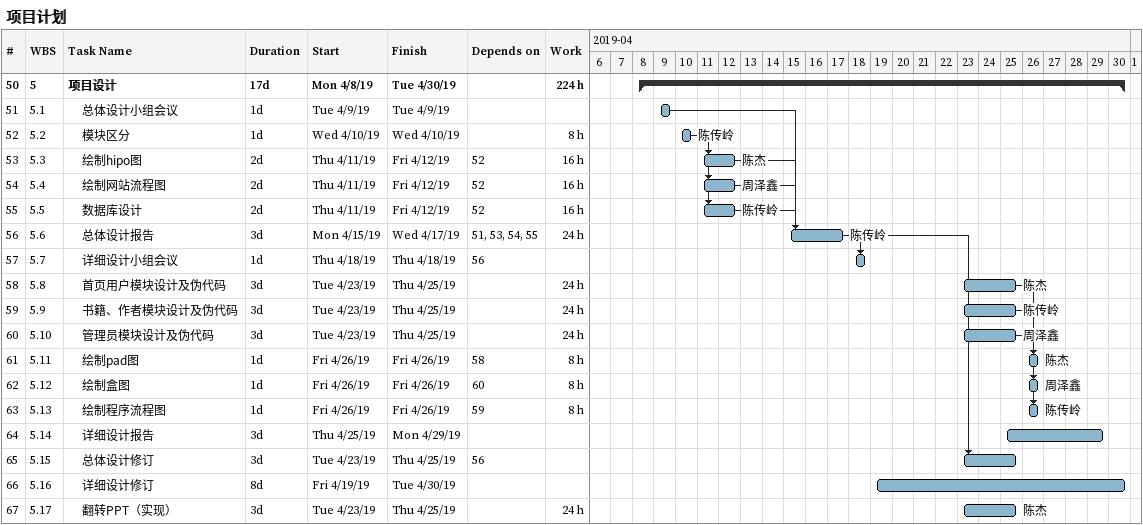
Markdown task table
项目计划

| ID | WBS | Task | Duration | Start | Finish | Predecessors | Resources | Work (h) |
|---|---|---|---|---|---|---|---|---|
| 50 | 5 | **项目设计** | 17d | 2019-04-08 | 2019-04-30 |  |  | 224 |
| 51 | 5.1 | 总体设计小组会议 | 1d | 2019-04-09 | 2019-04-09 |  |  |  |
| 52 | 5.2 | 模块区分 | 1d | 2019-04-10 | 2019-04-10 |  | 陈传岭 | 8 |
| 53 | 5.3 | 绘制hipo图 | 2d | 2019-04-11 | 2019-04-12 | 52 | 陈杰 | 16 |
| 54 | 5.4 | 绘制网站流程图 | 2d | 2019-04-11 | 2019-04-12 | 52 | 周泽鑫 | 16 |
| 55 | 5.5 | 数据库设计 | 2d | 2019-04-11 | 2019-04-12 | 52 | 陈传岭 | 16 |
| 56 | 5.6 | 总体设计报告 | 3d | 2019-04-15 | 2019-04-17 | 51, 53, 54, 55 | 陈传岭 | 24 |
| 57 | 5.7 | 详细设计小组会议 | 1d | 2019-04-18 | 2019-04-18 | 56 |  |  |
| 58 | 5.8 | 首页用户模块设计及伪代码 | 3d | 2019-04-23 | 2019-04-25 |  | 陈杰 | 24 |
| 59 | 5.9 | 书籍、作者模块设计及伪代码 | 3d | 2019-04-23 | 2019-04-25 |  | 陈传岭 | 24 |
| 60 | 5.10 | 管理员模块设计及伪代码 | 3d | 2019-04-23 | 2019-04-25 |  | 周泽鑫 | 24 |
| 61 | 5.11 | 绘制pad图 | 1d | 2019-04-26 | 2019-04-26 | 58 | 陈杰 | 8 |
| 62 | 5.12 | 绘制盒图 | 1d | 2019-04-26 | 2019-04-26 | 60 | 周泽鑫 | 8 |
| 63 | 5.13 | 绘制程序流程图 | 1d | 2019-04-26 | 2019-04-26 | 59 | 陈传岭 | 8 |
| 64 | 5.14 | 详细设计报告 | 3d | 2019-04-25 | 2019-04-29 |  |  |  |
| 65 | 5.15 | 总体设计修订 | 3d | 2019-04-23 | 2019-04-25 | 56 |  |  |
| 66 | 5.16 | 详细设计修订 | 8d | 2019-04-19 | 2019-04-30 |  |  |  |
| 67 | 5.17 | 翻转PPT（实现） | 3d | 2019-04-23 | 2019-04-25 |  | 陈杰 | 24 |
